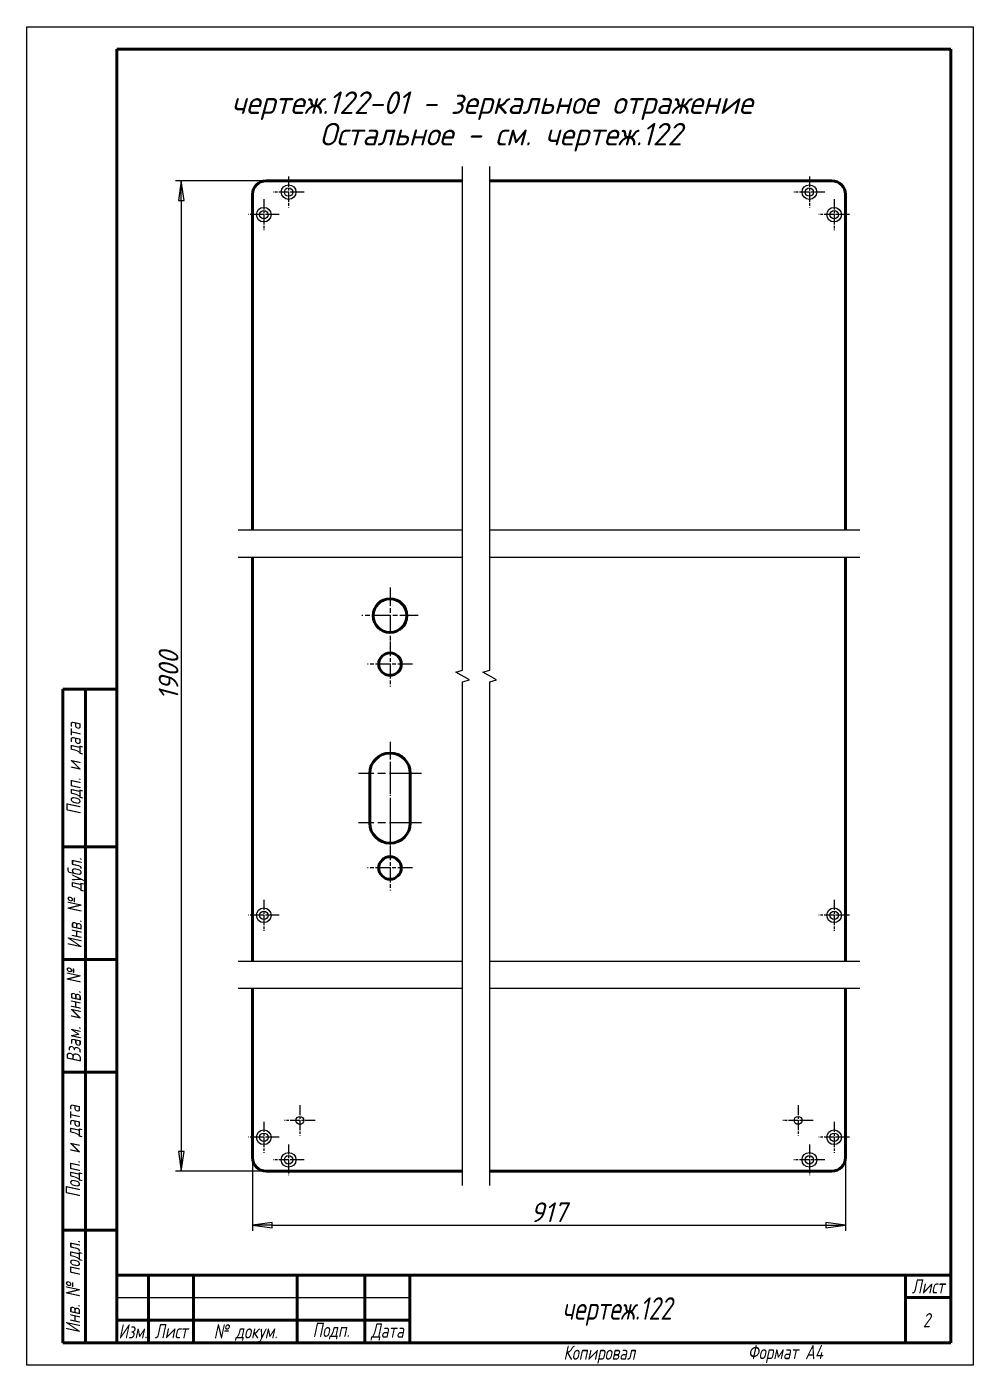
# Model space of a CAD drawing. Header units: millimetres. Extents: x 0 to 1490, y 0 to 742.
# Drawn here: x 1070 to 1490, y 0 to 594 of the extents above; entities that cross this region are included whole.
import ezdxf
from ezdxf.enums import TextEntityAlignment as Align

# ---------------------------------------------------------------- set-up
doc = ezdxf.new("R2010")
doc.units = ezdxf.units.MM
doc.header["$LTSCALE"] = 2.5
doc.linetypes.add('LT_04', pattern=[0.7087, 0.4724, -0.0591, 0.1181, -0.0591])
for name, color, linetype, lineweight in [('Layer_02', 7, 'Continuous', 50), ('Layer_04', 7, 'Continuous', 50), ('Layer_05', 7, 'Continuous', 50), ('Layer_06', 7, 'Continuous', 25), ('Layer_07', 7, 'Continuous', 25), ('Layer_08', 7, 'Continuous', 25), ('Layer_09', 7, 'Continuous', 25), ('Layer_10', 7, 'Continuous', 25), ('Layer_12', 7, 'Continuous', 50)]:
    doc.layers.add(name, color=color, linetype=linetype, lineweight=lineweight)
doc.styles.add('Style_02', font='ariali.ttf', dxfattribs={"width": 0.8})
doc.styles.add('Style_03', font='GOST Common Italic.ttf')
doc.styles.add('Style_05', font='GOST Common Italic.ttf')
doc.styles.add('Style_07', font='GOST Common Italic.ttf', dxfattribs={"width": 0.8})
doc.styles.add('Style_08', font='GOST Common Italic.ttf', dxfattribs={"width": 0.8})
doc.styles.add('Style_14', font='GOST Common Italic.ttf', dxfattribs={"width": 0.7})
doc.styles.add('Style_15', font='GOST Common Italic.ttf', dxfattribs={"width": 0.7})
doc.dimstyles.new('DimStyle_06', dxfattribs={"dimscale": 2.5, "dimtxt": 3.5, "dimasz": 3.5, "dimexe": 1, "dimexo": 0, "dimgap": 0.5, "dimtad": 1, "dimrnd": 1e-08, "dimtxsty": 'Style_03', "dimblk": 'Filled-1', "dimcen": 2.5, "dimdle": 15, "dimclrd": 256, "dimclre": 256, "dimclrt": 256, "dimazin": 2, "dimtfac": 0.714286, "dimtdec": 3, "dimtmove": 0, "dimatfit": 3, "dimlwd": 25, "dimlwe": 25})

# ---------------------------------------------------------------- blocks, each defined once
blk = doc.blocks.new('Filled-1')
at = {"color": 0}
for p, q in [((0, 0), (-1, 0.143)), ((-1, 0.143), (-1, -0.143)), ((-1, 0), (0, 0)), ((-1, -0.143), (0, 0))]:
    blk.add_line(p, q, dxfattribs=at)
at = {"color": 0, "flags": 128}
blk.add_lwpolyline([(-1, -0.143), (0, 0), (-1, 0.143), (-1, -0.143)], dxfattribs=at)
at = {"color": 0}
blk.add_solid([(-1, -0.143), (0, 0), (-1, 0.143), (-1, -0.143)], dxfattribs=at)
blk = doc.blocks.new('*D60')
at = {"layer": 'Defpoints', "color": 0, "linetype": 'Continuous'}
for p in [(1176.19, 525.61), (1138.53, 86.16), (1176.19, 86.16)]:
    blk.add_point(p, dxfattribs=at)
at = {"layer": 'Layer_10', "linetype": 'Continuous', "lineweight": 25}
for p, q in [((1176.19, 525.61), (1136.03, 525.61)), ((1138.53, 516.86), (1138.53, 94.91)), ((1176.19, 86.16), (1136.03, 86.16))]:
    blk.add_line(p, q, dxfattribs=at)
at = {"layer": 'Layer_10', "linetype": 'Continuous', "lineweight": 25, "xscale": 8.75, "yscale": 8.75, "zscale": 8.75}
for p, rotation in [((1138.53, 525.61), 90), ((1138.53, 86.16), 270)]:
    blk.add_blockref('Filled-1', p, dxfattribs=dict(at, rotation=rotation))
at = {"layer": 'Layer_10', "linetype": 'Continuous', "lineweight": 25, "insert": (1128.53, 295.14), "char_height": 8.75, "attachment_point": 1, "rotation": 90, "style": 'Style_03'}
blk.add_mtext('\\A1;1900', dxfattribs=at)
blk = doc.blocks.new('*D61')
at = {"layer": 'Defpoints', "color": 0, "linetype": 'Continuous'}
for p in [(1170.19, 92.16), (1433.28, 92.16), (1433.28, 62.16)]:
    blk.add_point(p, dxfattribs=at)
at = {"layer": 'Layer_10', "linetype": 'Continuous', "lineweight": 25}
for p, q in [((1170.19, 92.16), (1170.19, 59.66)), ((1433.28, 92.16), (1433.28, 59.66)), ((1178.94, 62.16), (1424.53, 62.16))]:
    blk.add_line(p, q, dxfattribs=at)
at = {"layer": 'Layer_10', "linetype": 'Continuous', "lineweight": 25, "xscale": 8.75, "yscale": 8.75, "zscale": 8.75, "rotation": 180}
blk.add_blockref('Filled-1', (1170.19, 62.16), dxfattribs=at)
at = {"layer": 'Layer_10', "linetype": 'Continuous', "lineweight": 25, "xscale": 8.75, "yscale": 8.75, "zscale": 8.75}
blk.add_blockref('Filled-1', (1433.28, 62.16), dxfattribs=at)
at = {"layer": 'Layer_10', "linetype": 'Continuous', "lineweight": 25, "insert": (1293.45, 72.27), "char_height": 8.75, "attachment_point": 1, "style": 'Style_03'}
blk.add_mtext('\\A1;917', dxfattribs=at)
blk = doc.blocks.new('Block_04')
at = {"layer": 'Layer_12'}
for p, q in [((-12, 0), (-12, 145)), ((-12, 145), (0, 145)), ((-7, 145), (-7, 0)), ((-12, 110), (-7, 110)), ((-7, 110), (0, 110)), ((-12, 85), (-7, 85)), ((-7, 85), (0, 85)), ((-12, 60), (-7, 60)), ((-7, 60), (0, 60)), ((-12, 25), (-7, 25)), ((-7, 25), (0, 25)), ((0, 0), (-12, 0))]:
    blk.add_line(p, q, dxfattribs=at)
at = {"layer": 'Layer_08', "char_height": 3.17, "attachment_point": 5, "rotation": 90, "style": 'Style_02'}
for s, insert, width in [('\\fGOST Common|b0|i1;\\H3.1700;Подп. и дата', (-9.37, 127.41), 34.7679), ('\\fGOST Common|b0|i1;\\H3.1700;Инв. № дубл.', (-8.95, 97.55), 24.8438), ('\\fGOST Common|b0|i1;\\H3.1700;Взам. инв. №', (-9.58, 72.53), 24.8669), ('\\fGOST Common|b0|i1;\\H3.1700;Подп. и дата', (-9.5, 42.47), 35.1486), ('\\fGOST Common|b0|i1;\\H3.1700;Инв. № подл.', (-9.5, 12.41), 24.9618)]:
    blk.add_mtext(s, dxfattribs=dict(at, insert=insert, width=width))
at = {"layer": 'Layer_08', "style": 'Style_07', "width": 0.8}
for tag, p in [('Подп._и_дата_2_001', (-3.53, 127.51)), ('Инв._номер_дубликата_001', (-3.41, 97.47)), ('Взамен_инв._номера_001', (-3.46, 72.53)), ('Подп._и_дата_1_001', (-3.42, 42.35)), ('ИНВЕНТАРНЫЙ_НОМЕР_001', (-3.33, 12.68))]:
    blk.add_attdef(tag, text='', height=3.17, rotation=90, dxfattribs=at).set_placement(p, align=Align.MIDDLE_CENTER)
blk = doc.blocks.new('Block_58')
at = {"layer": 'Layer_04'}
for p, q in [((25, 144.9), (25, 159.9)), ((25, 159.9), (210, 159.9)), ((32, 159.9), (32, 145)), ((42, 159.9), (42, 145)), ((65, 160), (65, 145)), ((80, 159.9), (80, 145)), ((90, 159.9), (90, 145)), ((200, 159.9), (200, 145)), ((210, 144.9), (210, 159.9)), ((200, 154.9), (210, 154.9)), ((25, 149.9), (90, 149.9))]:
    blk.add_line(p, q, dxfattribs=at)
at = {"layer": 'Layer_04', "linetype": 'Continuous', "lineweight": 25}
blk.add_line((25, 154.9), (90, 154.9), dxfattribs=at)
at = {"layer": 'Layer_04', "char_height": 3.17, "style": 'Style_02'}
for s, insert, width, attachment_point in [('\\fGOST Common|b0|i1;\\H3.1700;Лист', (204.99, 157.4), 9.9449, 5), ('\\fGOST Common|b0|i1;\\H3.1700;Лист', (37.05, 147.45), 9.6962, 5), ('\\fGOST Common|b0|i1;\\H3.1700;№ докум.', (53.56, 146.99), 22.9748, 5), ('\\fGOST Common|b0|i1;\\H3.1700;Подп.', (72.53, 147.49), 14.9519, 5), ('\\fGOST Common|b0|i1;\\H3.1700;Дата', (85.01, 147.26), 10.0042, 5), ('\\fGOST Common|b0|i1;\\H3.1700;Копировал', (124.08, 144.27), 24.0178, 1)]:
    blk.add_mtext(s, dxfattribs=dict(at, insert=insert, width=width, attachment_point=attachment_point))
at = {"layer": 'Layer_04', "color": 7, "insert": (28.55, 147.41), "char_height": 3.17, "width": 6.7703, "attachment_point": 5, "style": 'Style_02'}
blk.add_mtext('\\fGOST Common|b0|i1;\\H3.1700;Изм.', dxfattribs=at)
at = {"layer": 'Layer_04', "style": 'Style_15', "width": 0.7}
for tag, p in [('Изм3_001', (28.52, 157.4)), ('Лист3_001', (37.01, 157.41)), ('Докум3_001', (53.51, 157.41)), ('Изм4_001', (28.51, 152.45)), ('Лист4_001', (37.01, 152.46)), ('Докум4_001', (53.51, 152.44))]:
    blk.add_attdef(tag, text='', height=2.89, dxfattribs=at).set_placement(p, align=Align.MIDDLE_CENTER)
at = {"layer": 'Layer_04', "width": 0.7}
for tag, height, style, p in [('Подп3_001', 2.89, 'Style_15', (65.01, 157.4)), ('Дата3_001', 2, 'Style_14', (80.03, 157.4)), ('Подп4_001', 2.89, 'Style_15', (65.01, 152.42)), ('Дата4_001', 2, 'Style_14', (80.01, 152.45))]:
    blk.add_attdef(tag, text='', height=height, dxfattribs=dict(at, style=style)).set_placement(p, align=Align.MIDDLE_LEFT)
at = {"layer": 'Layer_04', "color": 7, "width": 0.8}
for tag, height, style, p in [('ОБОЗНАЧЕНИЕ_001', 5, 'Style_08', (128.44, 150.02)), ('Номер_листа_001', 3.17, 'Style_07', (205.03, 149.89))]:
    blk.add_attdef(tag, text='', height=height, dxfattribs=dict(at, style=style)).set_placement(p, align=Align.MIDDLE_CENTER)
blk = doc.blocks.new('Block_59')
at = {"layer": 'Layer_05', "lineweight": 25}
for p, q in [((0, 0), (0, 297)), ((0, 297), (210, 297)), ((210, 297), (210, 0)), ((210, 0), (0, 0))]:
    blk.add_line(p, q, dxfattribs=at)
at = {"layer": 'Layer_05'}
for p, q in [((205, 292), (20, 292)), ((20, 292), (20, 5)), ((205, 5), (205, 292)), ((20, 5), (205, 5))]:
    blk.add_line(p, q, dxfattribs=at)
at = {"layer": 'Layer_05', "insert": (160, 4.5), "char_height": 3.17, "attachment_point": 1, "style": 'Style_02'}
blk.add_mtext('\\A1;\\fGOST Common|b0|i1;\\H3.1700;Формат A4', dxfattribs=at)

msp = doc.modelspace()

# ---------------------------------------------------------------- linework, layer by layer
at = {"layer": 'Layer_02'}
for p, q in [((1263.4227, 525.6149), (1176.1933, 525.6149)), ((1427.2791, 525.6149), (1275.4227, 525.6149)), ((1170.1933, 519.6149), (1170.1933, 370.6707)), ((1433.2791, 370.6707), (1433.2791, 519.6149)), ((1170.1933, 358.6707), (1170.1933, 179.3065)), ((1433.2791, 179.3065), (1433.2791, 358.6707)), ((1222.1933, 262.6729), (1222.1933, 240.6729)), ((1240.1933, 240.6729), (1240.1933, 262.6729)), ((1170.1933, 167.3065), (1170.1933, 92.1588)), ((1433.2791, 92.1588), (1433.2791, 167.3065)), ((1176.1933, 86.1588), (1263.4227, 86.1588)), ((1275.4227, 86.1588), (1427.2791, 86.1588))]:
    msp.add_line(p, q, dxfattribs=at)
at = {"layer": 'Layer_02', "lineweight": 25}
for centre, radius in [((1186.1933, 520.6149), 3.25), ((1417.2791, 520.6149), 3.25), ((1186.1933, 520.6149), 1.8644), ((1417.2791, 520.6149), 1.8644), ((1175.1933, 510.6149), 3.25), ((1175.1933, 510.6149), 1.8644), ((1428.2791, 510.6149), 3.25), ((1428.2791, 510.6149), 1.8644), ((1175.1933, 199.6729), 3.25), ((1428.2791, 199.6729), 3.25), ((1175.1933, 199.6729), 1.8644), ((1428.2791, 199.6729), 1.8644), ((1191.1933, 108.6588), 1.75), ((1412.2791, 108.6588), 1.75), ((1175.1933, 101.1588), 3.25), ((1175.1933, 101.1588), 1.8644), ((1428.2791, 101.1588), 3.25), ((1428.2791, 101.1588), 1.8644), ((1186.1933, 91.1588), 3.25), ((1186.1933, 91.1588), 1.8644), ((1417.2791, 91.1588), 3.25), ((1417.2791, 91.1588), 1.8644)]:
    msp.add_circle(centre, radius, dxfattribs=at)
at = {"layer": 'Layer_02'}
for centre, radius in [((1231.1933, 332.6729), 7.5), ((1231.1933, 311.1729), 5), ((1231.1933, 220.6729), 5)]:
    msp.add_circle(centre, radius, dxfattribs=at)
for centre, radius, start, end in [((1176.1933, 519.6149), 6, 90, 180), ((1427.2791, 519.6149), 6, 0, 90), ((1231.1933, 262.6729), 9, 0, 180), ((1231.1933, 240.6729), 9, 180, 0), ((1176.1933, 92.1588), 6, 180, 270), ((1427.2791, 92.1588), 6, 270, 0)]:
    msp.add_arc(centre, radius, start, end, dxfattribs=at)
at = {"layer": 'Layer_06'}
for p, q in [((1163.8433, 370.6707), (1263.4227, 370.6707)), ((1275.4227, 370.6707), (1439.6291, 370.6707)), ((1163.8433, 358.6707), (1263.4227, 358.6707)), ((1275.4227, 358.6707), (1439.6291, 358.6707)), ((1163.8433, 179.3065), (1263.4227, 179.3065)), ((1275.4227, 179.3065), (1439.6291, 179.3065)), ((1163.8433, 167.3065), (1263.4227, 167.3065)), ((1275.4227, 167.3065), (1439.6291, 167.3065))]:
    msp.add_line(p, q, dxfattribs=at)
at = {"layer": 'Layer_06', "flags": 128}
for points in [[(1263.4227, 79.8088), (1263.4227, 303.3509), (1266.4227, 304.1548), (1260.4227, 307.6189), (1263.4227, 308.4227), (1263.4227, 531.9649)], [(1275.4227, 79.8088), (1275.4227, 303.3509), (1278.4227, 304.1548), (1272.4227, 307.6189), (1275.4227, 308.4227), (1275.4227, 531.9649)]]:
    msp.add_lwpolyline(points, dxfattribs=at)
at = {"layer": 'Layer_07', "linetype": 'LT_04', "ltscale": 3.813225}
for p, q in [((1186.1933, 527.4792), (1186.1933, 513.7505)), ((1417.2791, 527.4792), (1417.2791, 513.7505)), ((1175.1933, 517.4792), (1175.1933, 503.7505)), ((1193.0576, 520.6149), (1179.3289, 520.6149)), ((1424.1435, 520.6149), (1410.4148, 520.6149)), ((1428.2791, 517.4792), (1428.2791, 503.7505)), ((1182.0576, 510.6149), (1168.3289, 510.6149)), ((1435.1435, 510.6149), (1421.4148, 510.6149)), ((1175.1933, 206.5373), (1175.1933, 192.8086)), ((1428.2791, 206.5373), (1428.2791, 192.8086)), ((1182.0576, 199.6729), (1168.3289, 199.6729)), ((1435.1435, 199.6729), (1421.4148, 199.6729)), ((1175.1933, 108.0231), (1175.1933, 94.2944)), ((1428.2791, 108.0231), (1428.2791, 94.2944)), ((1182.0576, 101.1588), (1168.3289, 101.1588)), ((1435.1435, 101.1588), (1421.4148, 101.1588)), ((1186.1933, 98.0231), (1186.1933, 84.2944)), ((1417.2791, 98.0231), (1417.2791, 84.2944)), ((1193.0576, 91.1588), (1179.3289, 91.1588)), ((1424.1435, 91.1588), (1410.4148, 91.1588))]:
    msp.add_line(p, q, dxfattribs=at)
at = {"layer": 'Layer_07', "linetype": 'LT_04', "ltscale": 6.943966}
for p, q in [((1231.1933, 345.1729), (1231.1933, 320.1729)), ((1243.6933, 332.6729), (1218.6933, 332.6729))]:
    msp.add_line(p, q, dxfattribs=at)
at = {"layer": 'Layer_07', "linetype": 'LT_04', "ltscale": 5.555153}
for p, q in [((1231.1933, 321.1729), (1231.1933, 301.1729)), ((1241.1933, 311.1729), (1221.1933, 311.1729)), ((1231.1933, 230.6729), (1231.1933, 210.6729)), ((1241.1933, 220.6729), (1221.1933, 220.6729))]:
    msp.add_line(p, q, dxfattribs=at)
at = {"layer": 'Layer_07', "linetype": 'LT_04', "ltscale": 6.666203}
for p, q in [((1231.1933, 276.6729), (1231.1933, 252.6729)), ((1231.1933, 250.6729), (1231.1933, 226.6729))]:
    msp.add_line(p, q, dxfattribs=at)
at = {"layer": 'Layer_07', "linetype": 'LT_04', "ltscale": 11.993792}
for p, q in [((1245.1933, 262.6729), (1217.1933, 262.6729)), ((1245.1933, 240.6729), (1217.1933, 240.6729))]:
    msp.add_line(p, q, dxfattribs=at)
at = {"layer": 'Layer_07', "linetype": 'LT_04', "ltscale": 3.749696}
for p, q in [((1191.1933, 115.4088), (1191.1933, 101.9088)), ((1412.2791, 115.4088), (1412.2791, 101.9088)), ((1197.9433, 108.6588), (1184.4433, 108.6588)), ((1419.0291, 108.6588), (1405.5291, 108.6588))]:
    msp.add_line(p, q, dxfattribs=at)
at = {"layer": 'Layer_09', "linetype": 'LT_04', "ltscale": 11.993792}
msp.add_line((1231.1933, 267.6729), (1231.1933, 235.6729), dxfattribs=at)

# ---------------------------------------------------------------- block references
at = {"xscale": 2, "yscale": 2, "zscale": 2}
for name, p in [('Block_59', (1070, 0)), ('Block_04', (1110, 10))]:
    msp.add_blockref(name, p, dxfattribs=at)
ref = msp.add_blockref('Block_58', (1060, -279.795), dxfattribs=dict(xscale=2, yscale=2, zscale=2))
ref.add_attrib('ОБОЗНАЧЕНИЕ_001', 'чертеж.122', (1307.5712, 20.1787), dxfattribs={"layer": 'Layer_04', "color": 7, "height": 10, "style": 'Style_08', "width": 0.8})
ref.add_attrib('Номер_листа_001', '2', (1467.66, 16.8169), dxfattribs={"layer": 'Layer_04', "color": 7, "height": 6.34, "style": 'Style_07', "width": 0.8})

# ---------------------------------------------------------------- texts
at = {"layer": 'Layer_08', "char_height": 10, "attachment_point": 7, "style": 'Style_05'}
for s, insert in [('чертеж.122-01 - зеркальное отражение', (1160.7365, 552.597)), ('Остальное - см. чертеж.122', (1199.9053, 538.6149))]:
    msp.add_mtext(s, dxfattribs=dict(at, insert=insert))

# ---------------------------------------------------------------- dimensions: what is measured, and where the dimension line sits
at = {"layer": 'Layer_10', "linetype": 'Continuous', "lineweight": 25}
for base, p1, p2, angle, text, override, picture, middle in [((1138.5294, 86.1588), (1176.1933, 525.6149), (1176.1933, 86.1588), 90, '1900', {"dimgap": 0.5, "dimdec": 2, "dimlfac": 4.323526, "dimtol": 0, "dimlim": 0, "dimtp": 0, "dimtm": 0, "dimtdec": 3, "dimtofl": 0, "dimatfit": 1}, '*D60', (1138.5294, 305.8868)), ((1433.2791, 62.1588), (1170.1933, 92.1588), (1433.2791, 92.1588), 180, '917', {"dimgap": 0.5, "dimdec": 2, "dimlfac": 3.485554, "dimtol": 0, "dimlim": 0, "dimtp": 0, "dimtm": 0, "dimtdec": 3, "dimtofl": 0, "dimatfit": 1}, '*D61', (1301.7362, 62.1588))]:
    dim = msp.add_linear_dim(base=base, p1=p1, p2=p2, angle=angle, text=text, dimstyle='DimStyle_06', override=override, dxfattribs=at)
    dim.commit()
    dim.dimension.update_dxf_attribs({"geometry": picture, "text_midpoint": middle, "dimtype": 160})

doc.saveas('drawing.dxf')
